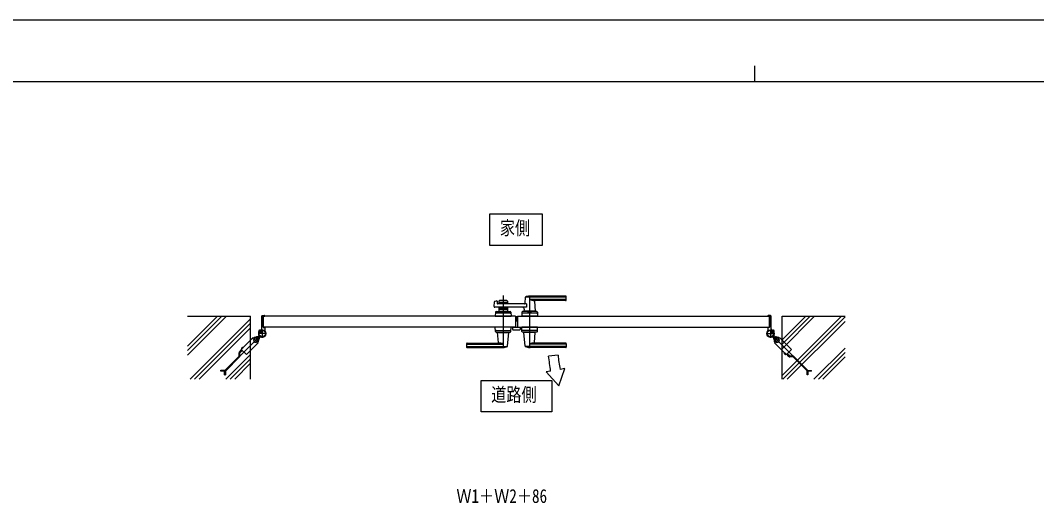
# Model space of a CAD drawing. Units: millimetres, scale not verified. Extents: x -4205 to 4205, y -2970 to 2970.
# Drawn here: x -2334 to 890, y 1428 to 2970 of the extents above; entities that cross this region are included whole.
import ezdxf
from ezdxf.enums import TextEntityAlignment as Align

# ---------------------------------------------------------------- set-up
doc = ezdxf.new("R2010")
doc.units = ezdxf.units.MM
doc.header["$LTSCALE"] = 12
for name, color, linetype in [('0-2_USER1', 3, 'Continuous'), ('0-3_YKK_12', 2, 'Continuous'), ('0-4_YKK_A1', 4, 'Continuous'), ('0-5_YKK_D', 6, 'Continuous'), ('0-6_YKK_ZWAK', 7, 'Continuous')]:
    doc.layers.add(name, color=color, linetype=linetype)
doc.styles.add('ＭＳ ゴシック', font='')
doc.styles.get('ＭＳ ゴシック').set_extended_font_data('MS Gothic')

msp = doc.modelspace()

# ---------------------------------------------------------------- linework, layer by layer
at = {"layer": '0-2_USER1'}
for points in [[(-844.3, 2255.26), (-844.3, 2355.26), (-677.9, 2355.26), (-677.9, 2255.26)], [(-871.98, 1726.04), (-871.98, 1826.04), (-647.98, 1826.04), (-647.98, 1726.04)]]:
    msp.add_lwpolyline(points, close=True, dxfattribs=at)
at = {"layer": '0-3_YKK_12'}
msp.add_line((-759.98, 2013), (-759.98, 2030), dxfattribs=at)
at = {"layer": '0-4_YKK_A1'}
for p, q in [((-801.98, 2096), (-801.98, 1929)), ((-717.98, 2096), (-717.98, 1929)), ((-830.81, 2060.66), (-829.59, 2076.07)), ((-828.08, 2077.85), (-822.66, 2079.2)), ((-821.42, 2078.28), (-821.03, 2070.45)), ((-728.42, 2069.5), (-820.03, 2069.5)), ((-815.48, 2078), (-815.48, 2069.5)), ((-815.48, 2075), (-788.48, 2075)), ((-790.48, 2080), (-813.48, 2080)), ((-813.48, 2071), (-804.39, 2071)), ((-802.33, 2072.65), (-803.69, 2071.29)), ((-801.62, 2072.65), (-800.27, 2071.29)), ((-799.56, 2071), (-790.48, 2071)), ((-788.48, 2078), (-788.48, 2069.5)), ((-732.03, 2090.39), (-733.73, 2071.31)), ((-602.98, 2090.98), (-731.77, 2090.98)), ((-602.98, 2094), (-717.98, 2094)), ((-602.98, 2083.33), (-717.98, 2083.33)), ((-603.98, 2080), (-703, 2080)), ((-702.81, 2077.81), (-700.01, 2046.32)), ((-601.98, 2082), (-601.98, 2093)), ((-1565.98, 2032.5), (-1558.98, 2032.5)), ((-1557.98, 2030.8), (-1557.98, 2031.5)), ((-826.54, 2043.07), (-826.98, 2030)), ((-779.25, 2040), (-824.71, 2040)), ((-824.55, 2045), (-779.41, 2045)), ((-815.48, 2058.5), (-815.48, 2045)), ((-815.48, 2053), (-788.48, 2053)), ((-788.48, 2045), (-815.48, 2045)), ((-813.48, 2057), (-804.39, 2057)), ((-802.33, 2055.35), (-803.69, 2056.71)), ((-801.62, 2055.35), (-800.27, 2056.71)), ((-799.56, 2057), (-790.48, 2057)), ((-797.48, 2042.2), (-797.48, 2045)), ((-788.48, 2058.5), (-788.48, 2045)), ((-777.42, 2043.07), (-776.98, 2030)), ((-742.54, 2043.07), (-742.98, 2030)), ((-695.25, 2040), (-740.71, 2040)), ((-695.41, 2045), (-740.55, 2045)), ((-699.98, 2045.99), (-735.98, 2045.99)), ((-735.98, 2045), (-735.98, 2045.99)), ((-735.35, 2053.05), (-735.95, 2046.32)), ((-700.31, 2045.99), (-735.65, 2045.99)), ((-732.98, 2045.99), (-735.15, 2045.99)), ((-722.48, 2042.2), (-722.48, 2045)), ((-700.31, 2045.99), (-702.98, 2045.99)), ((-699.98, 2045), (-699.98, 2045.99)), ((-693.42, 2043.07), (-692.98, 2030)), ((38.02, 2030.8), (38.02, 2031.5)), ((46.02, 2032.5), (39.02, 2032.5)), ((-1802.98, 2030), (-1602.98, 2030)), ((-1708.24, 2030), (-1802.98, 1935.25)), ((-1694.09, 2030), (-1802.98, 1921.11)), ((-1679.95, 2030), (-1802.98, 1906.97)), ((-1602.98, 2022.12), (-1795.1, 1830)), ((-1602.98, 2007.98), (-1780.96, 1830)), ((-1602.98, 1830), (-1602.98, 2030)), ((-1567.98, 1989.94), (-1567.98, 2030.5)), ((-1562.98, 1995), (-1562.98, 2030)), ((-1562.68, 2030.3), (-1558.48, 2030.3)), ((-826.98, 2030), (-776.98, 2030)), ((-692.98, 2030), (-742.98, 2030)), ((42.72, 2030.3), (38.52, 2030.3)), ((43.02, 1995), (43.02, 2030)), ((48.02, 1989.94), (48.02, 2030.5)), ((157.76, 2030), (83.02, 1955.25)), ((171.91, 2030), (83.02, 1941.11)), ((186.05, 2030), (83.02, 1926.97)), ((270.9, 2030), (83.02, 1842.12)), ((283.02, 2027.98), (85.04, 1830)), ((283.02, 2013.83), (99.19, 1830)), ((-1602.98, 1993.83), (-1766.81, 1830)), ((-1552.98, 1975), (-1578.98, 1975)), ((-1578.63, 1965.18), (-1575.4, 1968.41)), ((-1577.53, 1986.55), (-1567.47, 1976.49)), ((-1577.39, 1963.59), (-1572.73, 1968.25)), ((-1574.3, 1981.42), (-1575.06, 1982.18)), ((-1574.7, 1980.89), (-1571.28, 1977.47)), ((-1570.82, 1977.94), (-1574.3, 1981.42)), ((-1572.4, 1983.32), (-1573.16, 1984.08)), ((-1568.92, 1979.84), (-1572.4, 1983.32)), ((-1568.46, 1980.3), (-1571.87, 1983.71)), ((-1571.28, 1977.47), (-1568.46, 1980.3)), ((-1565.98, 1988), (-1565.98, 1962)), ((-1562.68, 1994.7), (-1558.48, 1994.7)), ((-1557.98, 1994.2), (-1557.98, 1985.16)), ((-826.54, 1981.93), (-826.98, 1995)), ((-824.71, 1985), (-779.25, 1985)), ((-824.55, 1980), (-779.41, 1980)), ((-819.98, 1980), (-819.98, 1979)), ((-819.98, 1979), (-783.98, 1979)), ((-817.15, 1947.18), (-819.96, 1978.67)), ((-787.93, 1934.6), (-784.01, 1978.67)), ((-783.98, 1980), (-783.98, 1979)), ((-777.42, 1981.93), (-776.98, 1995)), ((-771.98, 1995), (-771.98, 1988.5)), ((-771.98, 1995), (-747.98, 1995)), ((-770.98, 1987.5), (-748.98, 1987.5)), ((-747.98, 1995), (-747.98, 1988.5)), ((-742.54, 1981.93), (-742.98, 1995)), ((-692.98, 1995), (-742.98, 1995)), ((-695.25, 1985), (-740.71, 1985)), ((-695.41, 1980), (-740.55, 1980)), ((-735.98, 1980), (-735.98, 1979)), ((-699.98, 1979), (-735.98, 1979)), ((-732.03, 1934.6), (-735.95, 1978.67)), ((-702.81, 1947.18), (-700, 1978.67)), ((-699.98, 1980), (-699.98, 1979)), ((-693.42, 1981.93), (-692.98, 1995)), ((33.02, 1975), (59.02, 1975)), ((38.02, 1994.2), (38.02, 1985.16)), ((42.72, 1994.7), (38.52, 1994.7)), ((46.02, 1988), (46.02, 1962)), ((57.57, 1986.55), (47.51, 1976.49)), ((48.49, 1980.3), (51.91, 1983.71)), ((51.32, 1977.47), (48.49, 1980.3)), ((48.96, 1979.84), (52.44, 1983.32)), ((50.86, 1977.94), (54.34, 1981.42)), ((54.73, 1980.89), (51.32, 1977.47)), ((52.44, 1983.32), (53.2, 1984.08)), ((57.43, 1963.59), (52.77, 1968.25)), ((54.34, 1981.42), (55.1, 1982.18)), ((58.67, 1965.18), (55.44, 1968.41)), ((58.39, 1966.87), (55.99, 1969.27)), ((57.69, 1966.16), (58.39, 1966.87)), ((-1580.48, 1960.5), (-1643.07, 1897.91)), ((-1594.26, 1960.86), (-1595.4, 1961.99)), ((-1589.14, 1961.04), (-1594.44, 1955.73)), ((-1594.44, 1955.73), (-1592.5, 1948.48)), ((-1593.91, 1960.5), (-1580.48, 1947.07)), ((-1592.5, 1948.48), (-1585.25, 1946.54)), ((-1581.89, 1959.09), (-1589.14, 1961.04)), ((-1585.25, 1946.54), (-1579.94, 1951.84)), ((-1578.63, 1965.18), (-1582.22, 1965.18)), ((-1582.22, 1963.18), (-1578.38, 1963.18)), ((-1579.94, 1951.84), (-1581.89, 1959.09)), ((-1578.99, 1945.58), (-1580.12, 1946.72)), ((-1577.8, 1958.76), (-1577.8, 1962.6)), ((-1575.8, 1962.35), (-1572.57, 1965.58)), ((-1575.8, 1962.35), (-1575.8, 1958.76)), ((-1574.82, 1963.33), (-1574.11, 1962.63)), ((-1574.11, 1962.63), (-1571.71, 1965.03)), ((-917.98, 1943), (-917.98, 1932)), ((-916.98, 1941.67), (-801.98, 1941.67)), ((-915.98, 1945), (-816.96, 1945)), ((-602.98, 1941.67), (-717.98, 1941.67)), ((-603.98, 1945), (-703, 1945)), ((-601.98, 1943), (-601.98, 1932)), ((55.84, 1962.35), (52.61, 1965.58)), ((55.84, 1962.35), (55.84, 1958.76)), ((57.84, 1958.76), (57.84, 1962.6)), ((62.26, 1963.18), (58.42, 1963.18)), ((58.67, 1965.18), (62.26, 1965.18)), ((60.16, 1946.72), (59.03, 1945.58)), ((61.93, 1959.09), (59.98, 1951.84)), ((59.98, 1951.84), (65.29, 1946.54)), ((60.52, 1947.07), (73.95, 1960.5)), ((60.52, 1960.5), (123.11, 1897.91)), ((69.18, 1961.04), (61.93, 1959.09)), ((65.29, 1946.54), (72.54, 1948.48)), ((74.48, 1955.73), (69.18, 1961.04)), ((72.54, 1948.48), (74.48, 1955.73)), ((75.44, 1961.99), (74.3, 1960.86)), ((-1683.64, 1859.18), (-1640.37, 1902.45)), ((-1602.98, 1908.98), (-1681.96, 1830)), ((-1639.79, 1903.86), (-1639.79, 1913.68)), ((-1638.61, 1916.51), (-1631.74, 1923.38)), ((-1637.19, 1903.61), (-1637.19, 1913.43)), ((-1636.6, 1914.85), (-1629.9, 1921.54)), ((-1632.23, 1928.11), (-1630.4, 1927.48)), ((-1631.81, 1925.57), (-1632.08, 1926.03)), ((-1630.75, 1926.63), (-1631.81, 1925.57)), ((-1627.92, 1929.46), (-1630.75, 1926.63)), ((-1630.4, 1927.48), (-1629.15, 1927.86)), ((-1629.4, 1930.94), (-1628.77, 1929.11)), ((-1628.77, 1929.11), (-1629.15, 1927.86)), ((-1627.92, 1929.46), (-1626.86, 1930.52)), ((-1626.86, 1930.52), (-1627.32, 1930.79)), ((-916.98, 1934.02), (-788.19, 1934.02)), ((-916.98, 1931), (-801.98, 1931)), ((-602.98, 1934.02), (-731.77, 1934.02)), ((-602.98, 1931), (-717.98, 1931)), ((-627.98, 1906.81), (-657.81, 1903.63)), ((90.08, 1911.58), (91.91, 1912.21)), ((90.5, 1914.12), (90.23, 1913.66)), ((91.56, 1913.06), (90.5, 1914.12)), ((91.56, 1913.06), (94.39, 1910.23)), ((91.91, 1912.21), (93.16, 1911.83)), ((92.91, 1908.75), (93.54, 1910.58)), ((93.54, 1910.58), (93.16, 1911.83)), ((94.39, 1910.23), (95.45, 1909.17)), ((95.45, 1909.17), (94.98, 1908.9)), ((104.51, 1902.37), (97.64, 1909.24)), ((106.17, 1904.38), (99.48, 1911.08)), ((117.41, 1903.79), (107.59, 1903.79)), ((163.85, 1859), (120.24, 1902.62)), ((283.02, 1928.98), (184.04, 1830)), ((283.02, 1914.84), (198.18, 1830)), ((-1681.98, 1857.17), (-1638.36, 1900.78)), ((-1602.98, 1894.84), (-1667.82, 1830)), ((-1602.98, 1880.7), (-1653.68, 1830)), ((117.16, 1901.19), (107.34, 1901.19)), ((161.84, 1857.34), (118.57, 1900.61)), ((283.02, 1900.7), (212.32, 1830)), ((-1697.29, 1858.59), (-1685.05, 1858.59)), ((-1697.29, 1855.99), (-1697.29, 1858.59)), ((-1684.8, 1855.99), (-1697.29, 1855.99)), ((-1685.75, 1844.45), (-1685.75, 1855.99)), ((-1685.75, 1844.45), (-1683.15, 1844.45)), ((-1683.15, 1856.35), (-1683.15, 1844.45)), ((-651.52, 1855.95), (-665.86, 1853.42)), ((-625.64, 1808.9), (-665.86, 1853.42)), ((-625.64, 1808.9), (-606.77, 1863.84)), ((-606.77, 1863.84), (-621.54, 1861.23)), ((162.43, 1843.69), (162.43, 1855.93)), ((165.03, 1843.69), (162.43, 1843.69)), ((164.67, 1857.83), (176.57, 1857.83)), ((165.03, 1856.18), (165.03, 1843.69)), ((176.57, 1855.23), (165.03, 1855.23)), ((176.57, 1855.23), (176.57, 1857.83))]:
    msp.add_line(p, q, dxfattribs=at)
for points in [[(-728.42, 2069.5), (-728.42, 2058.5), (-828.81, 2058.5)], [(-797.48, 2042.2), (-806.48, 2042.2), (-806.48, 2045)], [(-722.48, 2042.2), (-713.48, 2042.2), (-713.48, 2045)], [(-762.98, 2030), (-762.98, 1995), (-1562.98, 1995)], [(-762.98, 2030), (-1562.98, 2030), (-1562.98, 1995)], [(-756.98, 2030), (-756.98, 1995), (43.02, 1995)], [(-756.98, 2030), (43.02, 2030), (43.02, 1995)], [(83.02, 1830), (83.02, 2030), (283.02, 2030)], [(-1577.65, 1966.16), (-1578.35, 1966.87), (-1575.95, 1969.27)], [(-1575.53, 1981.72), (-1576.59, 1980.66), (-1577.31, 1981.92)], [(-1577.26, 1983.31), (-1575.21, 1982.6), (-1573.97, 1982.98)], [(-1571.87, 1983.71), (-1572.7, 1984.55), (-1575.53, 1981.72), (-1574.7, 1980.89)], [(-1574.29, 1986.28), (-1573.58, 1984.23), (-1573.97, 1982.98)], [(-1572.7, 1984.55), (-1571.64, 1985.61), (-1572.9, 1986.33)], [(52.74, 1984.55), (51.68, 1985.61), (52.94, 1986.33)], [(51.91, 1983.71), (52.74, 1984.55), (55.57, 1981.72), (54.73, 1980.89)], [(54.33, 1986.28), (53.62, 1984.23), (54, 1982.98)], [(57.3, 1983.31), (55.25, 1982.6), (54, 1982.98)], [(55.57, 1981.72), (56.63, 1980.66), (57.35, 1981.92)], [(-1595.4, 1961.99), (-1602.98, 1954.4), (-1632.87, 1924.51), (-1616.47, 1908.11)], [(-1616.47, 1908.11), (-1602.98, 1921.6), (-1578.99, 1945.58)], [(54.86, 1963.33), (54.15, 1962.63), (51.75, 1965.03)], [(59.03, 1945.58), (83.02, 1921.6), (96.51, 1908.11), (112.91, 1924.51)], [(112.91, 1924.51), (83.02, 1954.4), (75.44, 1961.99)]]:
    msp.add_lwpolyline(points, dxfattribs=at)
for centre, radius in [((-1565.98, 1975), 11.5), ((-1565.98, 1975), 10.35), ((46.02, 1975), 11.5), ((46.02, 1975), 10.35)]:
    msp.add_circle(centre, radius, dxfattribs=at)
for centre, radius, start, end in [((-827.6, 2075.91), 2, 104.03624, 175.49449), ((-822.42, 2078.23), 1, 2.86241, 104.03624), ((-820.03, 2070.5), 1, 182.86241, 270), ((-813.48, 2078), 2, 90, 180), ((-813.48, 2073), 2, 180, 270), ((-804.39, 2072), 1, 270, 315), ((-801.98, 2072.29), 0.5, 45, 135), ((-799.56, 2072), 1, 225, 270), ((-790.48, 2078), 2, 0, 90), ((-790.48, 2073), 2, 270, 0), ((-735.72, 2071.49), 2, 270, 354.91858), ((-731.04, 2090.31), 1, 113.30607, 174.91858), ((-717.98, 2060), 34, 90, 113.30607), ((-704.19, 2109.98), 30, 242.63879, 272.27092), ((-700.82, 2078), 2, 90, 185.08142), ((-603.98, 2082), 2, 270, 0), ((-602.98, 2093), 1, 0, 90), ((-602.98, 2089.98), 1, 0, 90), ((-602.98, 2084.33), 1, 270, 0), ((-1565.98, 2030.5), 2, 90, 180), ((-1558.98, 2031.5), 1, 360, 90), ((-828.81, 2060.5), 2, 175.49449, 270), ((-824.71, 2038), 2, 90, 178.09085), ((-824.55, 2043), 2, 90, 178.09085), ((-813.48, 2055), 2, 90, 180), ((-804.39, 2056), 1, 45, 90), ((-801.98, 2055.71), 0.5, 225, 315), ((-799.56, 2056), 1, 90, 135), ((-790.48, 2055), 2, 0, 90), ((-779.41, 2043), 2, 1.90915, 90), ((-779.25, 2038), 2, 1.90915, 90), ((-740.71, 2038), 2, 90, 178.09085), ((-740.55, 2043), 2, 90, 178.09085), ((-740.33, 2053.49), 5, 354.91858, 90), ((-735.65, 2046.29), 0.3, 174.91858, 270), ((-700.31, 2046.29), 0.3, 270, 5.08142), ((-695.41, 2043), 2, 1.90915, 90), ((-695.25, 2038), 2, 1.90915, 90), ((39.02, 2031.5), 1, 90, 180), ((46.02, 2030.5), 2, 360, 90), ((-1562.68, 2030), 0.3, 90, 180), ((-1558.48, 2030.8), 0.5, 270, 360), ((38.52, 2030.8), 0.5, 180, 270), ((42.72, 2030), 0.3, 360, 90), ((-1576.19, 1982.57), 1.3, 149.0353, 210), ((-1565.98, 1975), 11.5, 115.10278, 38.01228), ((-1569.59, 1978.61), 9, 120.9647, 149.0353), ((-1573.55, 1985.21), 1.3, 60, 120.9647), ((-1572.98, 1989.94), 5, 295.10278, 359.99998), ((-1562.68, 1995), 0.3, 180, 270), ((-1558.48, 1994.2), 0.5, 360, 90), ((-1552.98, 1985.16), 5, 180, 218.01228), ((-824.71, 1987), 2, 181.90915, 270), ((-824.55, 1982), 2, 181.90915, 270), ((-819.66, 1978.7), 0.3, 90, 185.08142), ((-784.31, 1978.7), 0.3, 354.91858, 90), ((-779.41, 1982), 2, 270, 358.09085), ((-779.25, 1987), 2, 270, 358.09085), ((-770.98, 1988.5), 1, 180, 270), ((-748.98, 1988.5), 1, 270, 360), ((-740.71, 1987), 2, 181.90915, 270), ((-740.55, 1982), 2, 181.90915, 270), ((-735.65, 1978.7), 0.3, 90, 185.08142), ((-700.3, 1978.7), 0.3, 354.91858, 90), ((-695.41, 1982), 2, 270, 358.09085), ((-695.25, 1987), 2, 270, 358.09085), ((46.02, 1975), 11.5, 141.98772, 64.89722), ((33.02, 1985.16), 5, 321.98772, 360), ((38.52, 1994.2), 0.5, 90, 180), ((42.72, 1995), 0.3, 270, 360), ((53.02, 1989.94), 5, 180.00002, 244.89722), ((53.59, 1985.21), 1.3, 59.0353, 120), ((49.63, 1978.61), 9, 30.9647, 59.0353), ((56.23, 1982.57), 1.3, 330, 30.9647), ((-1587.19, 1953.79), 10, 315, 135), ((-1587.19, 1953.79), 6.5, 84.54354, 275.45646), ((-1587.19, 1953.79), 6.5, 275.45646, 84.54354), ((-1582.22, 1960.18), 5, 90, 135.40999), ((-1582.22, 1960.18), 3, 90, 110.54093), ((-1578.38, 1964.58), 1.4, 270, 315), ((-1580.8, 1958.76), 3, 339.45907, 0), ((-1576.4, 1962.6), 1.4, 135, 180), ((-1580.8, 1958.76), 5, 314.59001, 0), ((-915.98, 1943), 2, 90, 180), ((-916.98, 1940.67), 1, 90, 180), ((-916.98, 1935.02), 1, 180, 270), ((-819.15, 1947), 2, 270, 5.08142), ((-815.77, 1915.02), 30, 62.63879, 92.27092), ((-788.93, 1934.69), 1, 293.30607, 354.91858), ((-731.03, 1934.69), 1, 185.08142, 246.69393), ((-704.19, 1915.02), 30, 87.72908, 117.36121), ((-700.81, 1947), 2, 174.91858, 270), ((-603.98, 1943), 2, 0, 90), ((-602.98, 1940.67), 1, 0, 90), ((-602.98, 1935.02), 1, 270, 0), ((60.84, 1958.76), 5, 180, 225.40999), ((67.23, 1953.79), 10, 45, 225), ((56.44, 1962.6), 1.4, 0, 45), ((58.42, 1964.58), 1.4, 225, 270), ((60.84, 1958.76), 3, 180, 200.54093), ((67.23, 1953.79), 6.5, 174.54354, 5.45646), ((67.23, 1953.79), 6.5, 5.45646, 174.54354), ((62.26, 1960.18), 5, 44.59001, 90), ((62.26, 1960.18), 3, 69.45907, 90), ((-1641.79, 1903.86), 2, 315, 0), ((-1635.79, 1913.68), 4, 135, 180), ((-1641.19, 1903.61), 4, 315, 0), ((-1635.19, 1913.43), 2, 135, 180), ((-1630.09, 1927.18), 2.3, 171.88409, 210), ((-1628.21, 1926.92), 4.2, 98.11591, 171.88409), ((-1628.47, 1928.8), 2.3, 60, 98.11591), ((-916.98, 1932), 1, 180, 270), ((-801.98, 1965), 34, 270, 293.30607), ((-717.98, 1965), 34, 246.69393, 270), ((-8652.61, 824.05), 8067.36, 7.34884, 7.69047), ((41.51, 1978.13), 673.28, 186.08068, 189.99886), ((-602.98, 1932), 1, 270, 0), ((92.22, 1912.51), 2.3, 150, 188.11591), ((94.1, 1912.77), 4.2, 188.11591, 261.88409), ((93.83, 1910.89), 2.3, 261.88409, 300), ((107.34, 1905.19), 4, 225, 270), ((107.59, 1905.79), 2, 225, 270), ((117.41, 1899.79), 4, 45, 90), ((117.16, 1899.19), 2, 45, 90), ((-1685.05, 1860.59), 2, 270, 315), ((-1684.8, 1859.99), 4, 270, 315), ((160.43, 1855.93), 2, 0, 45), ((161.03, 1856.18), 4, 0, 45)]:
    msp.add_arc(centre, radius, start, end, dxfattribs=at)
at = {"layer": '0-6_YKK_ZWAK'}
for p, q in [((-4.98, 2825), (-4.98, 2775)), ((3895.02, 2775), (-3904.98, 2775))]:
    msp.add_line(p, q, dxfattribs=at)
msp.add_lwpolyline([(-4205, -2970), (4205, -2970), (4205, 2970), (-4205, 2970)], close=True, dxfattribs=at)

# ---------------------------------------------------------------- texts
at = {"layer": '0-2_USER1', "style": 'ＭＳ ゴシック', "width": 0.8}
for s, p in [('家側', (-812.3, 2275.26)), ('道路側', (-839.98, 1746.04))]:
    msp.add_text(s, height=43.99, dxfattribs=at).set_placement(p, align=Align.BOTTOM_LEFT)
at = {"layer": '0-5_YKK_D', "style": 'ＭＳ ゴシック', "width": 0.8}
msp.add_text('Ｗ1＋Ｗ2＋86', height=43.99, dxfattribs=at).set_placement((-950.38, 1424.09), align=Align.BOTTOM_LEFT)

doc.saveas('drawing.dxf')
